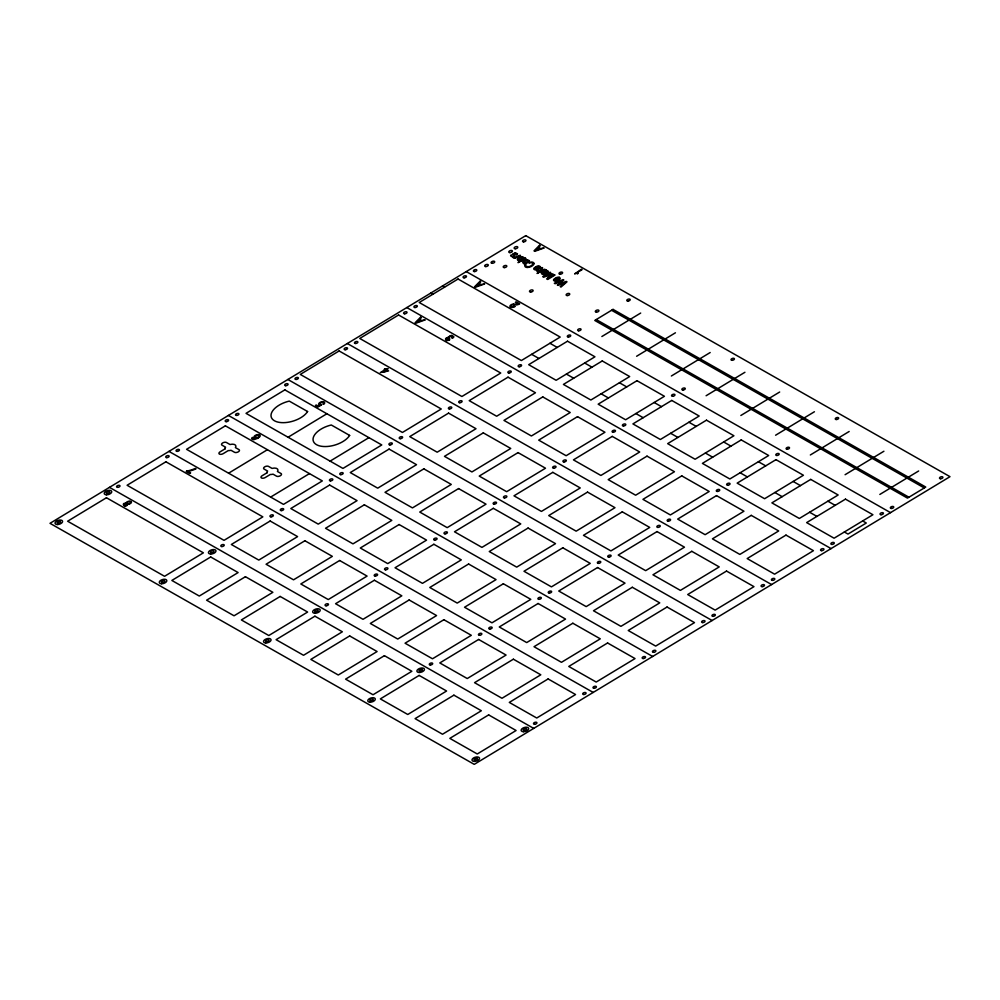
<?xml version="1.0" encoding="UTF-8"?>
<svg xmlns="http://www.w3.org/2000/svg" width="1000" height="1000" viewBox="0 0 1000 1000"><rect width="100%" height="100%" fill="white"/><g stroke="black" fill="none" stroke-linecap="round" stroke-linejoin="round"><path stroke-width="1.5" d="M512.788 254.112L515.288 252.7L517.513 253.875M541.375 272.987C540.962 274.925 545.913 274.713 544.712 273.538M448.137 337.038L451.512 335.312L453.875 336.8A3.287 1.7 -16.7 0 1 452.55 338.15L451.875 337.762M517.463 254.112L516.5 255.1L516.237 254.488M517.875 258.8L521.475 256.913M523.525 262.013L527.125 260.125M446.35 338.85L447.25 338.237M252.775 438.175L252.587 437.4A2.662 1.388 -16.7 0 0 251.625 438.363M546.312 270.375C550.725 270.6 546.8 275 543.763 272.438M541.487 272.812L545.138 270.475M511.55 255.463L511.95 255.037C507.875 254.963 513.862 258.812 514.875 255.538A3.538 1.837 -16.7 0 0 514.663 255.037L513.925 253.975M258.538 437.75L258.325 437.875A12.337 6.412 -16.7 0 1 257.45 438.4L253.637 439.712L251.562 438.75M545 270.075L545.763 269.688A2.413 1.25 -16.7 0 1 546.2 269.862M228.6 473.2L267.425 449.712M288.075 437.238L326.9 413.75M270.65 497.075L309.475 473.6M330.112 461.125L368.938 437.638M601.862 336.525L640.688 313.05M636.613 356.262L675.438 332.788M671.363 376L710.188 352.525M706.1 395.75L744.925 372.275M740.85 415.487L779.675 392.013M775.6 435.225L814.425 411.75M810.337 454.975L849.163 431.488M845.088 474.712L883.913 451.238M879.825 494.45L918.662 470.975M320.662 405.112L318.45 406.2L316.288 404.963L315.413 405.5L318.05 407L321.8 404.538A2.037 1.062 -16.7 0 1 319.938 404.113M524.875 263.025L528.013 261.475L527.562 260.175M447.713 339.85L449.8 339.663A3.325 1.725 -16.7 0 1 448.212 340.363C445.312 341.9 443.913 337.375 448.225 337.562M514.913 253.3L516.438 253.912M519.138 259.825L522.35 258.263L521.862 256.95M513.55 304.212L515.65 304.275A3.3 1.713 -16.7 0 0 518.125 303.95L515.35 302.362L516.2 301.85L519.688 303.837A5.3 2.75 -16.7 0 1 517.8 304.662A3.925 2.037 -16.7 0 1 515.638 304.887L513.663 304.825M125.913 503.288C120.412 502.488 125 509.263 127.837 504.3A2.837 1.475 -16.7 0 0 131.35 502.587A2.837 1.475 -16.7 0 0 129.062 501.213A2.837 1.475 -16.7 0 0 125.925 503.312L126.037 503.3M518.737 259.812L517.875 259.4M524.388 263.025L523.5 262.562M447.188 339.85L446.625 339.663M448.363 338.1L449.775 337.887M545.363 272.325L543.962 271.938L544.688 271.5A1.988 1.037 -16.7 0 1 547.55 271.688M577.375 273.7L578.25 273.363L577.062 272.675L582.15 269.6L581.462 269.212L574.812 273.825M611.575 310.275L924.287 487.95M596.237 319.55L908.95 497.225M466.287 271.6L890.525 512.638M514.925 306.562L514.275 306.2A1.963 1.025 -16.7 0 1 511.025 306.588M549.925 343.275L557.225 347.425M584.675 363.013L591.975 367.163M619.425 382.762L626.712 386.9M654.163 402.5L661.462 406.65M688.913 422.238L696.213 426.388M723.662 441.975L730.95 446.125M758.4 461.725L765.7 465.863M793.15 481.463L800.45 485.613M827.9 501.2L835.188 505.35M862.638 520.938L866.287 523.013L848 534.075L844.35 532M442.45 286.012L444.538 287.2M430.65 293.15L432.738 294.325M531.65 354.338L538.938 358.475M566.388 374.075L573.688 378.212M601.138 393.812L608.438 397.962M635.875 413.55L643.175 417.7M670.625 433.3L677.925 437.438M705.375 453.038L712.675 457.188M740.113 472.775L747.412 476.925M774.862 492.512L782.163 496.662M809.613 512.263L816.912 516.4M406.812 307.562L831.062 548.6M347.35 343.525L771.587 584.562M287.875 379.475L712.125 620.525M323.2 403.775L323.862 404.15A3.125 1.625 -16.7 0 0 323.462 401.737A3.125 1.625 -16.7 0 0 319.025 403.225A3.125 1.625 -16.7 0 0 320.575 405.262M228.412 415.438L652.65 656.475M168.938 451.4L593.188 692.438M109.475 487.362L533.713 728.4M252.787 438.787L256.887 437.975A2.475 1.288 -16.7 0 1 255.575 438.075M513.675 255.463L512.812 254.262M126.8 504.85A1.562 0.812 -16.7 0 1 125.325 505.562A1.562 0.812 -16.7 0 1 124.062 505.25M124.35 504.387A1.562 0.812 -16.7 0 1 126.8 503.975M126.975 502.863A1.9 0.988 -16.7 0 1 128.863 501.662A1.9 0.988 -16.7 0 1 130.612 502.175M130.6 502.475A1.9 0.988 -16.7 0 1 128.85 503.7A1.9 0.988 -16.7 0 1 127 503.325M319.875 403.837A2.037 1.062 -16.7 0 1 322.537 402.25A2.037 1.062 -16.7 0 1 323.338 403.812M449.15 336.887A1.963 1.025 -16.7 0 1 451.337 335.85A1.963 1.025 -16.7 0 1 452.762 336.625M452.6 337.025A1.963 1.025 -16.7 0 1 451.788 337.7M449.613 338.025A1.963 1.025 -16.7 0 1 448.988 337.5M514.8 306.512A3.025 1.575 -16.7 0 1 509.975 306.712A3.025 1.575 -16.7 0 1 513.65 304M510.938 306A1.963 1.025 -16.7 0 1 513.763 304.713M574.712 273.7A2.387 1.238 -16.7 0 1 577.45 273.65M559.263 277.35A3.45 1.8 -16.7 0 1 558.438 280.4A3.45 1.8 -16.7 0 1 553.575 280.325A2.65 1.375 -16.7 0 1 554.388 278.85L555.513 278.1L558.3 279.688A1.938 1 -16.7 0 0 559.25 278.163A1.938 1 -16.7 0 0 556.912 278.062L556.275 277.7A2.825 1.462 -16.7 0 1 559.325 277.3M547.362 272.175A1.25 0.65 -16.7 0 1 546.75 272.425M546.362 272.488A1.25 0.65 -16.7 0 1 545.538 272.25M544.538 273.4A1.412 0.737 -16.7 0 1 544.138 273.575M543.675 273.675A1.412 0.737 -16.7 0 1 542.537 273.387M542.638 272.8A1.412 0.737 -16.7 0 1 543.062 272.438M255.425 438.25A3.225 1.675 -16.7 0 1 254.775 435.75A3.225 1.675 -16.7 0 1 259.575 434.862A3.225 1.675 -16.7 0 1 258.463 437.688M259.188 435.975A1.988 1.037 -16.7 0 1 257.413 437.463A1.988 1.037 -16.7 0 1 255.338 436.975M255.362 436.625A1.988 1.037 -16.7 0 1 257.2 435.375A1.988 1.037 -16.7 0 1 259.125 435.763M523.737 257.462C515.975 266.825 514.412 252.6 523.737 257.5M529.4 260.675C521.75 270 519.862 255.987 529.4 260.675M534.1 263.55C533.538 266.875 525.062 269.288 524.663 265.788A3.287 1.713 -16.7 0 1 525.737 264.425C524.3 267.638 531.8 267.512 532.95 263.725C533.325 261.425 526.35 264.1 529.65 262.312C531.075 261.863 533.725 261.712 534.1 263.6M541.875 267.55L540.05 270.45L536.587 270.837L541.325 270.85L537.038 273.45L545.025 269.337L541.175 270.325L542.7 268.012L541.875 267.55M420.538 317.25L415.05 322.775L415.85 323.237L425.188 319.887L421.688 320.487L419.625 319.325L421.312 317.688L420.538 317.25M480.012 281.288L474.525 286.812L475.325 287.275L484.663 283.925L481.163 284.538L479.1 283.363L480.775 281.725L480.012 281.288M539.475 245.325L534 250.863L534.788 251.312L544.125 247.963L540.638 248.575L538.575 247.4L540.25 245.763L539.475 245.325M419.05 319.938L416.575 322.362L420.675 320.875L419.05 319.938M478.512 283.975L476.05 286.4L480.15 284.913L478.512 283.975M537.987 248.025L535.513 250.438L539.612 248.95L537.987 248.025M551.4 274.288L546.663 278.913L547.675 279.488L555.037 275.025L554.362 274.637L548.162 278.412L552.888 273.8L544.487 276.312L550.712 272.562L550.05 272.188L542.675 276.637L543.675 277.213L551.4 274.288M562.125 280.663L557.3 284.95L558.062 285.387L565.237 282.425L560.225 286.613L560.988 287.05L567 281.825L566.263 281.4L558.938 284.413L563.85 280.025L563.112 279.6L554.362 283.288L555.138 283.725L562.125 280.663M535.725 266.863L534.6 267.613A2.65 1.375 -16.7 0 0 533.787 269.075A3.45 1.8 -16.7 0 0 538.65 269.15A3.45 1.8 -16.7 0 0 539.475 266.1A2.825 1.462 -16.7 0 0 536.5 266.462L537.125 266.812A1.938 1 -16.7 0 1 539.462 266.913A1.938 1 -16.7 0 1 538.513 268.45L535.725 266.863M525.75 235.637L50 523.325L474.25 764.362L950 476.675L525.75 235.637M339.113 350.95L300.287 374.425L402.438 432.463L441.262 408.988L339.113 350.95M398.575 314.988L359.75 338.462L461.9 396.5L500.737 373.025L398.575 314.988M458.05 279.025L419.225 302.5L521.375 360.538L560.2 337.062L458.05 279.025M106.45 497.75L67.625 521.225L164.562 576.3L203.388 552.825L106.45 497.75M165.912 461.788L127.088 485.262L224.025 540.35L262.85 516.862L165.912 461.788M225.387 425.825L186.562 449.312L283.5 504.387L322.325 480.913L225.387 425.825M284.85 389.875L246.025 413.35L342.962 468.425L381.788 444.95L284.85 389.875M513.987 257L513.038 257.575A1.975 1.025 -16.7 0 0 515.3 257.663L514.375 258.225L520.363 255.312L516.625 256.825A1.825 0.95 -16.7 0 1 513.987 257M525.375 258.163L518 262.625L526.013 258.525L525.375 258.163M186.975 470.988L186.188 471.475L189.725 473.475L190.637 472.925L187.825 471.337A16.85 8.75 -16.7 0 0 196.062 468.787L195.362 468.387A16.188 8.413 -16.7 0 1 186.975 470.988M225.1 448.825L220.087 451.85A2.8 1.45 -16.7 0 0 219.438 454.087A2.8 1.45 -16.7 0 0 223.212 453.638L228.225 450.6A5.587 2.9 -16.7 0 0 230.987 450.275L234.537 452.287A2.8 1.45 -16.7 0 0 238.312 451.838A2.8 1.45 -16.7 0 0 238.962 449.613L235.413 447.6A5.587 2.9 -16.7 0 0 230 444.513L226.45 442.5A2.8 1.45 -16.7 0 0 222.675 442.95A2.8 1.45 -16.7 0 0 222.025 445.175L225.575 447.188A5.587 2.9 -16.7 0 0 225.1 448.825M385 368.875L384.212 369.35L384.963 369.775L380.3 372.587L388.612 370.925L386.388 369.663L388.15 368.6L385 368.875M385.613 370.138L382.35 372.113L387.238 371.062L385.613 370.138M267.137 472.713L262.125 475.737A2.8 1.45 -16.7 0 0 261.475 477.962A2.8 1.45 -16.7 0 0 265.25 477.525L270.275 474.487A5.587 2.9 -16.7 0 0 273.038 474.162L276.575 476.175A2.8 1.45 -16.7 0 0 280.35 475.725A2.8 1.45 -16.7 0 0 281 473.5L277.462 471.488A5.587 2.9 -16.7 0 0 272.038 468.4L268.5 466.388A2.8 1.45 -16.7 0 0 264.725 466.838A2.8 1.45 -16.7 0 0 264.075 469.062L267.613 471.075A5.587 2.9 -16.7 0 0 267.137 472.713M613.05 309.387L594.763 320.45L907.475 498.113L925.763 487.05L613.05 309.387M210.688 556.975L171.85 580.45L199.3 596.05L238.125 572.562L210.688 556.975M270.15 521.013L231.325 544.487L258.775 560.087L297.6 536.613L270.15 521.013M329.625 485.05L290.8 508.525L318.238 524.125L357.062 500.65L329.625 485.05M389.087 449.087L350.262 472.575L377.713 488.162L416.538 464.688L389.087 449.087M448.562 413.125L409.738 436.613L437.188 452.2L476.012 428.725L448.562 413.125M508.025 377.175L469.2 400.65L496.65 416.238L535.475 392.762L508.025 377.175M567.5 341.213L528.675 364.688L556.125 380.288L594.95 356.8L567.5 341.213M245.425 576.712L206.6 600.188L234.05 615.788L272.875 592.312L245.425 576.712M304.9 540.75L266.075 564.237L293.525 579.825L332.35 556.35L304.9 540.75M364.363 504.787L325.538 528.275L352.987 543.862L391.812 520.388L364.363 504.787M423.837 468.837L385.012 492.312L412.463 507.9L451.287 484.425L423.837 468.837M483.3 432.875L444.475 456.35L471.925 471.95L510.75 448.462L483.3 432.875M542.775 396.912L503.95 420.387L531.4 435.988L570.225 412.512L542.775 396.912M602.25 360.95L563.413 384.425L590.862 400.025L629.688 376.55L602.25 360.95M280.175 596.45L241.35 619.938L268.8 635.525L307.625 612.05L280.175 596.45M339.637 560.5L300.812 583.975L328.263 599.562L367.088 576.087L339.637 560.5M399.113 524.538L360.288 548.013L387.738 563.612L426.562 540.125L399.113 524.538M458.575 488.575L419.75 512.05L447.2 527.65L486.025 504.162L458.575 488.575M518.05 452.612L479.225 476.087L506.675 491.688L545.5 468.212L518.05 452.612M577.525 416.65L538.7 440.125L566.138 455.725L604.963 432.25L577.525 416.65M636.987 380.688L598.162 404.175L625.612 419.762L664.438 396.287L636.987 380.688M314.913 616.2L276.087 639.675L303.538 655.275L342.362 631.788L314.913 616.2M374.387 580.237L335.562 603.713L363.013 619.312L401.838 595.825L374.387 580.237M433.862 544.275L395.037 567.75L422.475 583.35L461.3 559.875L433.862 544.275M493.325 508.312L454.5 531.788L481.95 547.388L520.775 523.913L493.325 508.312M552.8 472.35L513.975 495.838L541.425 511.425L580.25 487.95L552.8 472.35M612.263 436.388L573.438 459.875L600.887 475.462L639.712 451.987L612.263 436.388M671.737 400.438L632.913 423.913L660.362 439.5L699.188 416.025L671.737 400.438M349.663 635.938L310.837 659.412L338.288 675.013L377.113 651.538L349.663 635.938M409.137 599.975L370.312 623.45L397.75 639.05L436.587 615.575L409.137 599.975M468.6 564.012L429.775 587.487L457.225 603.088L496.05 579.612L468.6 564.012M528.075 528.05L489.25 551.538L516.7 567.125L555.525 543.65L528.075 528.05M587.537 492.1L548.713 515.575L576.163 531.163L614.987 507.688L587.537 492.1M647.013 456.138L608.188 479.613L635.638 495.213L674.463 471.725L647.013 456.138M706.475 420.175L667.65 443.65L695.1 459.25L733.925 435.763L706.475 420.175M384.412 655.675L345.588 679.15L373.038 694.75L411.863 671.275L384.412 655.675M443.875 619.712L405.05 643.2L432.5 658.787L471.325 635.312L443.875 619.712M503.35 583.763L464.525 607.238L491.975 622.825L530.8 599.35L503.35 583.763M562.812 547.8L523.987 571.275L551.438 586.875L590.262 563.387L562.812 547.8M622.288 511.838L583.462 535.312L610.913 550.913L649.737 527.425L622.288 511.838M681.762 475.875L642.938 499.35L670.375 514.95L709.2 491.475L681.762 475.875M741.225 439.913L702.4 463.387L729.85 478.988L768.675 455.513L741.225 439.913M419.15 675.425L380.325 698.9L407.775 714.488L446.6 691.012L419.15 675.425M478.625 639.462L439.8 662.938L467.25 678.538L506.075 655.05L478.625 639.462M538.1 603.5L499.263 626.975L526.712 642.575L565.538 619.087L538.1 603.5M597.562 567.537L558.737 591.013L586.188 606.613L625.013 583.138L597.562 567.537M657.038 531.575L618.212 555.05L645.65 570.65L684.475 547.175L657.038 531.575M716.5 495.613L677.675 519.087L705.125 534.688L743.95 511.213L716.5 495.613M775.975 459.65L737.15 483.137L764.6 498.725L803.425 475.25L775.975 459.65M453.9 695.163L415.075 718.637L442.525 734.237L481.35 710.75L453.9 695.163M513.375 659.2L474.55 682.675L501.987 698.275L540.812 674.8L513.375 659.2M572.837 623.237L534.012 646.712L561.462 662.312L600.288 638.837L572.837 623.237M632.312 587.275L593.488 610.75L620.938 626.35L659.762 602.875L632.312 587.275M691.775 551.312L652.95 574.8L680.4 590.388L719.225 566.912L691.775 551.312M751.25 515.363L712.425 538.837L739.875 554.425L778.7 530.95L751.25 515.363M810.713 479.4L771.888 502.875L799.338 518.475L838.162 494.988L810.713 479.4M488.65 714.9L449.825 738.375L477.275 753.975L516.1 730.5L488.65 714.9M548.112 678.938L509.288 702.412L536.737 718.012L575.562 694.538L548.112 678.938M607.587 642.975L568.763 666.462L596.213 682.05L635.037 658.575L607.587 642.975M667.05 607.025L628.225 630.5L655.675 646.087L694.5 622.612L667.05 607.025M726.525 571.062L687.7 594.538L715.15 610.125L753.975 586.65L726.525 571.062M785.987 535.1L747.163 558.575L774.613 574.175L813.438 550.688L785.987 535.1M845.462 499.137L806.637 522.612L834.087 538.212L872.913 514.738L845.462 499.137M537.775 268.863L535.662 267.675A1.887 0.988 -16.7 0 0 535.125 269.225A1.887 0.988 -16.7 0 0 537.775 268.863M557.562 280.113L555.45 278.913A1.887 0.988 -16.7 0 0 554.913 280.475A1.887 0.988 -16.7 0 0 557.562 280.113M307.587 411.525L289.262 401.112A19.562 10.163 -16.7 0 0 271.1 414.412A19.562 10.163 -16.7 0 0 285.475 422.575A19.562 10.163 -16.7 0 0 307.587 411.525M349.637 435.412L331.3 425A19.562 10.163 -16.7 0 0 313.137 438.3A19.562 10.163 -16.7 0 0 327.512 446.463A19.562 10.163 -16.7 0 0 349.637 435.412M474.25 761.413A3.912 2.037 -16.7 0 0 479.525 758.125A3.912 2.037 -16.7 0 0 473.5 757.975A3.912 2.037 -16.7 0 0 474.25 761.413M523.4 731.7A3.912 2.037 -16.7 0 0 528.675 728.4A3.912 2.037 -16.7 0 0 522.638 728.25A3.912 2.037 -16.7 0 0 523.4 731.7M370.012 702.188A3.912 2.037 -16.7 0 0 375.288 698.9A3.912 2.037 -16.7 0 0 369.263 698.75A3.912 2.037 -16.7 0 0 370.012 702.188M419.162 672.475A3.912 2.037 -16.7 0 0 424.438 669.175A3.912 2.037 -16.7 0 0 418.4 669.025A3.912 2.037 -16.7 0 0 419.162 672.475M314.925 613.25A3.912 2.037 -16.7 0 0 320.2 609.95A3.912 2.037 -16.7 0 0 314.163 609.8A3.912 2.037 -16.7 0 0 314.925 613.25M265.775 642.962A3.912 2.037 -16.7 0 0 271.05 639.675A3.912 2.037 -16.7 0 0 265.025 639.525A3.912 2.037 -16.7 0 0 265.775 642.962M161.537 583.75A3.912 2.037 -16.7 0 0 166.812 580.45A3.912 2.037 -16.7 0 0 160.787 580.3A3.912 2.037 -16.7 0 0 161.537 583.75M210.688 554.025A3.912 2.037 -16.7 0 0 215.963 550.737A3.912 2.037 -16.7 0 0 209.938 550.575A3.912 2.037 -16.7 0 0 210.688 554.025M106.45 494.8A3.912 2.037 -16.7 0 0 111.725 491.512A3.912 2.037 -16.7 0 0 105.7 491.362A3.912 2.037 -16.7 0 0 106.45 494.8M57.3 524.525A3.912 2.037 -16.7 0 0 62.575 521.225A3.912 2.037 -16.7 0 0 56.55 521.075A3.912 2.037 -16.7 0 0 57.3 524.525M211.513 552.8A1.775 0.925 -16.7 0 0 213.9 551.3A1.775 0.925 -16.7 0 0 211.175 551.237A1.775 0.925 -16.7 0 0 211.513 552.8M162.362 582.513A1.775 0.925 -16.7 0 0 164.75 581.025A1.775 0.925 -16.7 0 0 162.025 580.962A1.775 0.925 -16.7 0 0 162.362 582.513M419.988 671.237A1.775 0.925 -16.7 0 0 422.375 669.75A1.775 0.925 -16.7 0 0 419.65 669.688A1.775 0.925 -16.7 0 0 419.988 671.237M370.838 700.962A1.775 0.925 -16.7 0 0 373.225 699.475A1.775 0.925 -16.7 0 0 370.5 699.4A1.775 0.925 -16.7 0 0 370.838 700.962M315.75 612.025A1.775 0.925 -16.7 0 0 318.137 610.525A1.775 0.925 -16.7 0 0 315.413 610.462A1.775 0.925 -16.7 0 0 315.75 612.025M266.6 641.737A1.775 0.925 -16.7 0 0 268.988 640.25A1.775 0.925 -16.7 0 0 266.262 640.175A1.775 0.925 -16.7 0 0 266.6 641.737M107.275 493.575A1.775 0.925 -16.7 0 0 109.663 492.088A1.775 0.925 -16.7 0 0 106.938 492.013A1.775 0.925 -16.7 0 0 107.275 493.575M58.125 523.288A1.775 0.925 -16.7 0 0 60.512 521.8A1.775 0.925 -16.7 0 0 57.787 521.737A1.775 0.925 -16.7 0 0 58.125 523.288M524.225 730.462A1.775 0.925 -16.7 0 0 526.613 728.975A1.775 0.925 -16.7 0 0 523.875 728.913A1.775 0.925 -16.7 0 0 524.225 730.462M475.075 760.188A1.775 0.925 -16.7 0 0 477.463 758.7A1.775 0.925 -16.7 0 0 474.738 758.625A1.775 0.925 -16.7 0 0 475.075 760.188M270.988 516.838A1.775 0.925 -16.7 0 0 273.363 515.35A1.775 0.925 -16.7 0 0 270.637 515.275A1.775 0.925 -16.7 0 0 270.988 516.838M221.838 546.55A1.775 0.925 -16.7 0 0 224.225 545.062A1.775 0.925 -16.7 0 0 221.488 545A1.775 0.925 -16.7 0 0 221.838 546.55M479.45 635.275A1.775 0.925 -16.7 0 0 481.838 633.787A1.775 0.925 -16.7 0 0 479.113 633.725A1.775 0.925 -16.7 0 0 479.45 635.275M430.312 665A1.775 0.925 -16.7 0 0 432.688 663.512A1.775 0.925 -16.7 0 0 429.963 663.438A1.775 0.925 -16.7 0 0 430.312 665M375.225 576.062A1.775 0.925 -16.7 0 0 377.6 574.562A1.775 0.925 -16.7 0 0 374.875 574.5A1.775 0.925 -16.7 0 0 375.225 576.062M326.075 605.775A1.775 0.925 -16.7 0 0 328.462 604.288A1.775 0.925 -16.7 0 0 325.725 604.225A1.775 0.925 -16.7 0 0 326.075 605.775M166.75 457.612A1.775 0.925 -16.7 0 0 169.125 456.125A1.775 0.925 -16.7 0 0 166.4 456.05A1.775 0.925 -16.7 0 0 166.75 457.612M117.6 487.337A1.775 0.925 -16.7 0 0 119.987 485.838A1.775 0.925 -16.7 0 0 117.25 485.775A1.775 0.925 -16.7 0 0 117.6 487.337M583.688 694.5A1.775 0.925 -16.7 0 0 586.075 693.012A1.775 0.925 -16.7 0 0 583.35 692.95A1.775 0.925 -16.7 0 0 583.688 694.5M534.55 724.225A1.775 0.925 -16.7 0 0 536.925 722.738A1.775 0.925 -16.7 0 0 534.2 722.663A1.775 0.925 -16.7 0 0 534.55 724.225M389.925 444.913A1.775 0.925 -16.7 0 0 392.312 443.425A1.775 0.925 -16.7 0 0 389.575 443.35A1.775 0.925 -16.7 0 0 389.925 444.913M340.775 474.637A1.775 0.925 -16.7 0 0 343.162 473.137A1.775 0.925 -16.7 0 0 340.438 473.075A1.775 0.925 -16.7 0 0 340.775 474.637M598.4 563.362A1.775 0.925 -16.7 0 0 600.775 561.875A1.775 0.925 -16.7 0 0 598.05 561.8A1.775 0.925 -16.7 0 0 598.4 563.362M549.25 593.075A1.775 0.925 -16.7 0 0 551.638 591.587A1.775 0.925 -16.7 0 0 548.9 591.525A1.775 0.925 -16.7 0 0 549.25 593.075M494.162 504.137A1.775 0.925 -16.7 0 0 496.538 502.65A1.775 0.925 -16.7 0 0 493.812 502.575A1.775 0.925 -16.7 0 0 494.162 504.137M445.012 533.85A1.775 0.925 -16.7 0 0 447.4 532.362A1.775 0.925 -16.7 0 0 444.663 532.3A1.775 0.925 -16.7 0 0 445.012 533.85M285.688 385.688A1.775 0.925 -16.7 0 0 288.075 384.2A1.775 0.925 -16.7 0 0 285.338 384.137A1.775 0.925 -16.7 0 0 285.688 385.688M236.537 415.412A1.775 0.925 -16.7 0 0 238.925 413.925A1.775 0.925 -16.7 0 0 236.2 413.85A1.775 0.925 -16.7 0 0 236.537 415.412M702.638 622.587A1.775 0.925 -16.7 0 0 705.013 621.087A1.775 0.925 -16.7 0 0 702.288 621.025A1.775 0.925 -16.7 0 0 702.638 622.587M653.487 652.3A1.775 0.925 -16.7 0 0 655.875 650.812A1.775 0.925 -16.7 0 0 653.138 650.738A1.775 0.925 -16.7 0 0 653.487 652.3M449.387 408.95A1.775 0.925 -16.7 0 0 451.775 407.463A1.775 0.925 -16.7 0 0 449.05 407.4A1.775 0.925 -16.7 0 0 449.387 408.95M400.238 438.675A1.775 0.925 -16.7 0 0 402.625 437.188A1.775 0.925 -16.7 0 0 399.9 437.113A1.775 0.925 -16.7 0 0 400.238 438.675M657.862 527.4A1.775 0.925 -16.7 0 0 660.25 525.913A1.775 0.925 -16.7 0 0 657.525 525.837A1.775 0.925 -16.7 0 0 657.862 527.4M608.713 557.112A1.775 0.925 -16.7 0 0 611.1 555.625A1.775 0.925 -16.7 0 0 608.375 555.562A1.775 0.925 -16.7 0 0 608.713 557.112M553.625 468.175A1.775 0.925 -16.7 0 0 556.013 466.688A1.775 0.925 -16.7 0 0 553.288 466.613A1.775 0.925 -16.7 0 0 553.625 468.175M504.475 497.9A1.775 0.925 -16.7 0 0 506.863 496.4A1.775 0.925 -16.7 0 0 504.137 496.337A1.775 0.925 -16.7 0 0 504.475 497.9M345.15 349.725A1.775 0.925 -16.7 0 0 347.537 348.237A1.775 0.925 -16.7 0 0 344.812 348.175A1.775 0.925 -16.7 0 0 345.15 349.725M296.012 379.45A1.775 0.925 -16.7 0 0 298.387 377.962A1.775 0.925 -16.7 0 0 295.663 377.887A1.775 0.925 -16.7 0 0 296.012 379.45M762.1 586.625A1.775 0.925 -16.7 0 0 764.488 585.138A1.775 0.925 -16.7 0 0 761.762 585.062A1.775 0.925 -16.7 0 0 762.1 586.625M712.95 616.337A1.775 0.925 -16.7 0 0 715.337 614.85A1.775 0.925 -16.7 0 0 712.613 614.788A1.775 0.925 -16.7 0 0 712.95 616.337M508.862 372.987A1.775 0.925 -16.7 0 0 511.25 371.5A1.775 0.925 -16.7 0 0 508.512 371.438A1.775 0.925 -16.7 0 0 508.862 372.987M459.712 402.713A1.775 0.925 -16.7 0 0 462.1 401.225A1.775 0.925 -16.7 0 0 459.375 401.15A1.775 0.925 -16.7 0 0 459.712 402.713M717.337 491.438A1.775 0.925 -16.7 0 0 719.725 489.95A1.775 0.925 -16.7 0 0 716.988 489.875A1.775 0.925 -16.7 0 0 717.337 491.438M668.188 521.163A1.775 0.925 -16.7 0 0 670.575 519.663A1.775 0.925 -16.7 0 0 667.85 519.6A1.775 0.925 -16.7 0 0 668.188 521.163M613.1 432.212A1.775 0.925 -16.7 0 0 615.487 430.725A1.775 0.925 -16.7 0 0 612.75 430.662A1.775 0.925 -16.7 0 0 613.1 432.212M563.95 461.938A1.775 0.925 -16.7 0 0 566.337 460.45A1.775 0.925 -16.7 0 0 563.612 460.375A1.775 0.925 -16.7 0 0 563.95 461.938M404.625 313.775A1.775 0.925 -16.7 0 0 407.013 312.275A1.775 0.925 -16.7 0 0 404.275 312.213A1.775 0.925 -16.7 0 0 404.625 313.775M355.475 343.488A1.775 0.925 -16.7 0 0 357.863 342A1.775 0.925 -16.7 0 0 355.138 341.925A1.775 0.925 -16.7 0 0 355.475 343.488M821.575 550.662A1.775 0.925 -16.7 0 0 823.95 549.175A1.775 0.925 -16.7 0 0 821.225 549.1A1.775 0.925 -16.7 0 0 821.575 550.662M772.425 580.375A1.775 0.925 -16.7 0 0 774.812 578.888A1.775 0.925 -16.7 0 0 772.075 578.825A1.775 0.925 -16.7 0 0 772.425 580.375M568.325 337.038A1.775 0.925 -16.7 0 0 570.712 335.538A1.775 0.925 -16.7 0 0 567.987 335.475A1.775 0.925 -16.7 0 0 568.325 337.038M519.188 366.75A1.775 0.925 -16.7 0 0 521.562 365.262A1.775 0.925 -16.7 0 0 518.837 365.188A1.775 0.925 -16.7 0 0 519.188 366.75M776.8 455.475A1.775 0.925 -16.7 0 0 779.188 453.988A1.775 0.925 -16.7 0 0 776.462 453.925A1.775 0.925 -16.7 0 0 776.8 455.475M727.65 485.2A1.775 0.925 -16.7 0 0 730.037 483.713A1.775 0.925 -16.7 0 0 727.312 483.638A1.775 0.925 -16.7 0 0 727.65 485.2M672.562 396.25A1.775 0.925 -16.7 0 0 674.95 394.762A1.775 0.925 -16.7 0 0 672.225 394.7A1.775 0.925 -16.7 0 0 672.562 396.25M623.425 425.975A1.775 0.925 -16.7 0 0 625.8 424.487A1.775 0.925 -16.7 0 0 623.075 424.412A1.775 0.925 -16.7 0 0 623.425 425.975M464.087 277.812A1.775 0.925 -16.7 0 0 466.475 276.325A1.775 0.925 -16.7 0 0 463.75 276.25A1.775 0.925 -16.7 0 0 464.087 277.812M414.95 307.525A1.775 0.925 -16.7 0 0 417.325 306.038A1.775 0.925 -16.7 0 0 414.6 305.975A1.775 0.925 -16.7 0 0 414.95 307.525M881.038 514.7A1.775 0.925 -16.7 0 0 883.425 513.212A1.775 0.925 -16.7 0 0 880.7 513.138A1.775 0.925 -16.7 0 0 881.038 514.7M831.888 544.425A1.775 0.925 -16.7 0 0 834.275 542.925A1.775 0.925 -16.7 0 0 831.55 542.863A1.775 0.925 -16.7 0 0 831.888 544.425M560.087 274.2A1.863 0.963 -16.7 0 0 562.6 272.638A1.863 0.963 -16.7 0 0 559.725 272.562A1.863 0.963 -16.7 0 0 560.087 274.2M530.6 292.038A1.863 0.963 -16.7 0 0 533.112 290.462A1.863 0.963 -16.7 0 0 530.237 290.4A1.863 0.963 -16.7 0 0 530.6 292.038M504.3 267.587A1.863 0.963 -16.7 0 0 506.812 266.012A1.863 0.963 -16.7 0 0 503.95 265.95A1.863 0.963 -16.7 0 0 504.3 267.587M492.188 263.3A1.863 0.963 -16.7 0 0 494.7 261.725A1.863 0.963 -16.7 0 0 491.825 261.65A1.863 0.963 -16.7 0 0 492.188 263.3M509.888 252.6A1.863 0.963 -16.7 0 0 512.4 251.025A1.863 0.963 -16.7 0 0 509.525 250.95A1.863 0.963 -16.7 0 0 509.888 252.6M891.363 508.462A1.775 0.925 -16.7 0 0 893.75 506.975A1.775 0.925 -16.7 0 0 891.025 506.9A1.775 0.925 -16.7 0 0 891.363 508.462M940.512 478.738A1.775 0.925 -16.7 0 0 942.9 477.25A1.775 0.925 -16.7 0 0 940.163 477.188A1.775 0.925 -16.7 0 0 940.512 478.738M474.412 271.562A1.775 0.925 -16.7 0 0 476.8 270.075A1.775 0.925 -16.7 0 0 474.075 270.012A1.775 0.925 -16.7 0 0 474.412 271.562M523.562 241.85A1.775 0.925 -16.7 0 0 525.95 240.362A1.775 0.925 -16.7 0 0 523.225 240.287A1.775 0.925 -16.7 0 0 523.562 241.85M682.887 390.012A1.775 0.925 -16.7 0 0 685.275 388.525A1.775 0.925 -16.7 0 0 682.55 388.45A1.775 0.925 -16.7 0 0 682.887 390.012M732.038 360.3A1.775 0.925 -16.7 0 0 734.425 358.8A1.775 0.925 -16.7 0 0 731.688 358.738A1.775 0.925 -16.7 0 0 732.038 360.3M787.125 449.237A1.775 0.925 -16.7 0 0 789.513 447.75A1.775 0.925 -16.7 0 0 786.787 447.675A1.775 0.925 -16.7 0 0 787.125 449.237M836.275 419.513A1.775 0.925 -16.7 0 0 838.662 418.025A1.775 0.925 -16.7 0 0 835.925 417.962A1.775 0.925 -16.7 0 0 836.275 419.513M578.65 330.788A1.775 0.925 -16.7 0 0 581.038 329.3A1.775 0.925 -16.7 0 0 578.312 329.237A1.775 0.925 -16.7 0 0 578.65 330.788M627.8 301.075A1.775 0.925 -16.7 0 0 630.188 299.587A1.775 0.925 -16.7 0 0 627.463 299.513A1.775 0.925 -16.7 0 0 627.8 301.075M567.225 295.55A1.863 0.963 -16.7 0 0 569.738 293.988A1.863 0.963 -16.7 0 0 566.862 293.913A1.863 0.963 -16.7 0 0 567.225 295.55M596.413 312.137A1.863 0.963 -16.7 0 0 598.925 310.562A1.863 0.963 -16.7 0 0 596.05 310.5A1.863 0.963 -16.7 0 0 596.413 312.137M515.262 248.738A1.863 0.963 -16.7 0 0 517.775 247.162A1.863 0.963 -16.7 0 0 514.9 247.087A1.863 0.963 -16.7 0 0 515.262 248.738M485.775 266.562A1.863 0.963 -16.7 0 0 488.288 265A1.863 0.963 -16.7 0 0 485.412 264.925A1.863 0.963 -16.7 0 0 485.775 266.562M330.45 480.875A1.775 0.925 -16.7 0 0 332.837 479.387A1.775 0.925 -16.7 0 0 330.112 479.312A1.775 0.925 -16.7 0 0 330.45 480.875M281.3 510.6A1.775 0.925 -16.7 0 0 283.688 509.1A1.775 0.925 -16.7 0 0 280.963 509.038A1.775 0.925 -16.7 0 0 281.3 510.6M538.925 599.325A1.775 0.925 -16.7 0 0 541.312 597.825A1.775 0.925 -16.7 0 0 538.587 597.762A1.775 0.925 -16.7 0 0 538.925 599.325M489.775 629.038A1.775 0.925 -16.7 0 0 492.163 627.55A1.775 0.925 -16.7 0 0 489.438 627.475A1.775 0.925 -16.7 0 0 489.775 629.038M434.688 540.1A1.775 0.925 -16.7 0 0 437.075 538.612A1.775 0.925 -16.7 0 0 434.35 538.538A1.775 0.925 -16.7 0 0 434.688 540.1M385.538 569.812A1.775 0.925 -16.7 0 0 387.925 568.325A1.775 0.925 -16.7 0 0 385.2 568.263A1.775 0.925 -16.7 0 0 385.538 569.812M226.213 421.65A1.775 0.925 -16.7 0 0 228.6 420.163A1.775 0.925 -16.7 0 0 225.875 420.087A1.775 0.925 -16.7 0 0 226.213 421.65M177.062 451.375A1.775 0.925 -16.7 0 0 179.45 449.875A1.775 0.925 -16.7 0 0 176.725 449.812A1.775 0.925 -16.7 0 0 177.062 451.375M643.162 658.538A1.775 0.925 -16.7 0 0 645.55 657.05A1.775 0.925 -16.7 0 0 642.825 656.988A1.775 0.925 -16.7 0 0 643.162 658.538M594.012 688.263A1.775 0.925 -16.7 0 0 596.4 686.775A1.775 0.925 -16.7 0 0 593.675 686.7A1.775 0.925 -16.7 0 0 594.012 688.263"/></g></svg>
